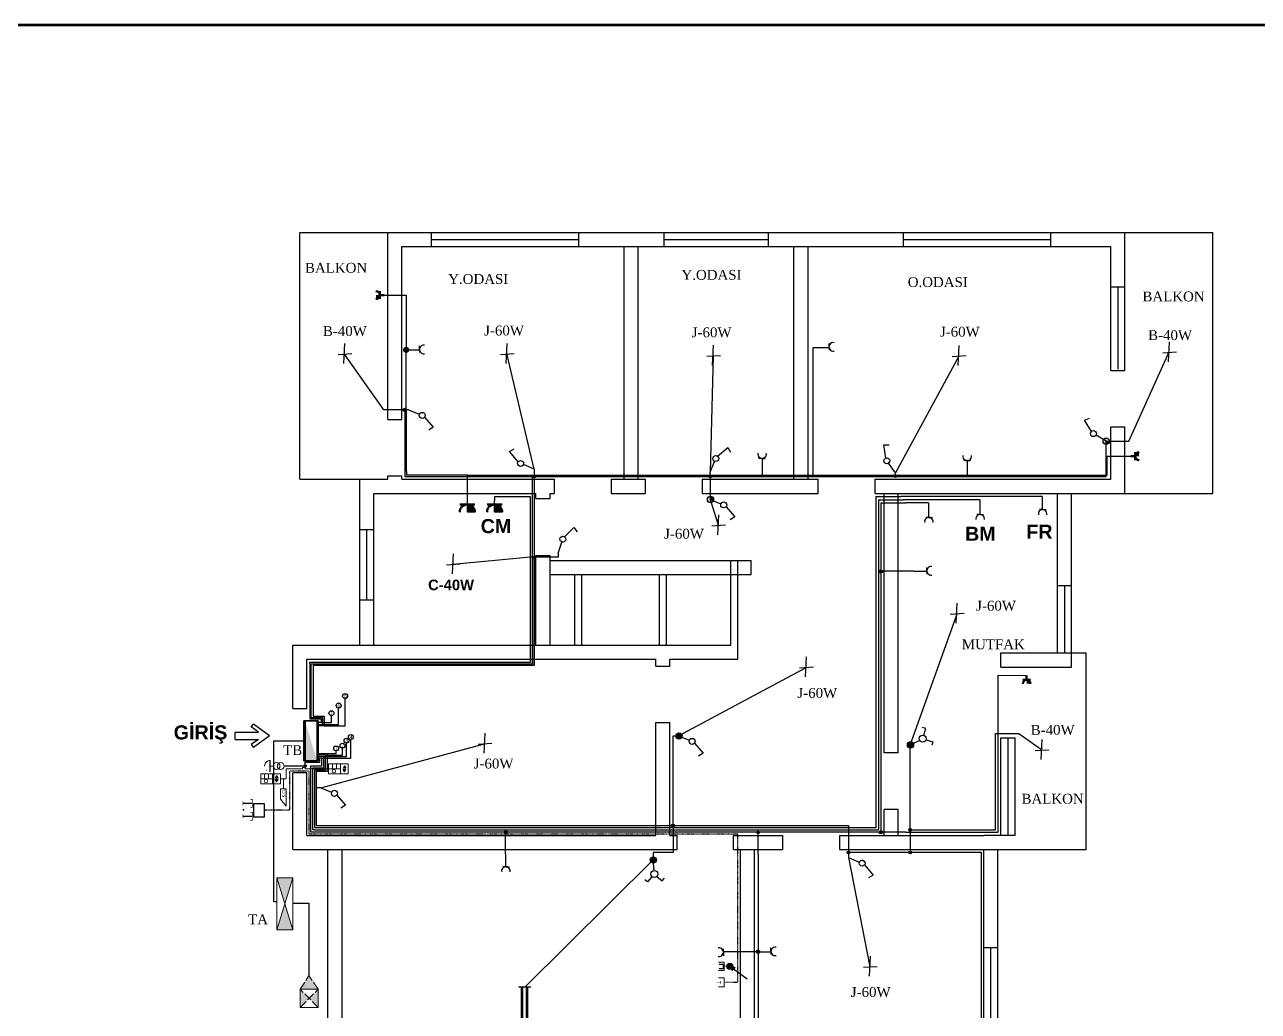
# Model space of a CAD drawing. Header units: millimetres. Extents: x 1052 to 8611, y 971 to 4548.
# Drawn here: x 5113 to 6862, y 1756 to 3155 of the extents above; entities that cross this region are included whole.
import ezdxf

# ---------------------------------------------------------------- set-up
doc = ezdxf.new("R2010")
doc.units = ezdxf.units.MM
for name, pattern in [('ACAD_ISO02W100', [15, 12, -3]), ('DASHDOT', [25.4, 12.7, -6.35, 0, -6.35]), ('DIVIDE', [1.25, 0.5, -0.25, 0, -0.25, 0, -0.25]), ('DUZ', [0])]:
    doc.linetypes.add(name, pattern=pattern)
for name, color, linetype in [('00-ANHTR', 21, 'Continuous'), ('H', 3, 'Continuous'), ('hat', 3, 'Continuous')]:
    doc.layers.add(name, color=color, linetype=linetype)
for name, color, linetype, lineweight in [('ANA PANO', 133, 'Continuous', 20), ('deha_elk tablo', 4, 'Continuous', 30), ('DİYAFON', 41, 'DASHDOT', 20), ('EHAT-TEL', 3, 'DIVIDE', 20), ('EHAT_PRIZ', 4, 'Continuous', 50), ('hareketli  perde', 3, 'DUZ', 20), ('K.OTM', 61, 'DASHDOT', 20), ('ZİL', 92, 'DASHDOT', 20)]:
    doc.layers.add(name, color=color, linetype=linetype, lineweight=lineweight)
doc.styles.add('EREN', font='1simpl~1.shx', dxfattribs={"height": 2})
doc.styles.add('MEKAN', font='times.ttf')
doc.styles.add('ROMANS', font='tahoma.ttf')
doc.styles.get("Standard").update_dxf_attribs({"font": 'arial.ttf'})

# ---------------------------------------------------------------- blocks, each defined once
blk = doc.blocks.new('ANA PANO')
at = {"layer": 'ANA PANO'}
h = blk.add_hatch(color=256, dxfattribs=at)
h.paths.add_polyline_path([(-36.7, -22.8), (0, -11.4), (-36.7, 0)])
h.paths.add_polyline_path([(36.7, -22.8), (36.7, 0), (0, -11.4)])
for p, q in [((-36.7, 0), (36.7, 0)), ((-36.7, -22.8), (-36.7, 0)), ((-36.7, 0), (-36.7, -22.8)), ((-36.7, -22.8), (36.7, 0)), ((-36.7, 0), (36.7, -22.8)), ((36.7, 0), (36.7, -22.8)), ((36.7, -22.8), (-36.7, -22.8))]:
    blk.add_line(p, q, dxfattribs=at)
at = {"layer": 'hareketli  perde', "linetype": 'ByBlock', "flags": 3}
blk.add_attdef('ANA-PANO', (43.9, -18), '', height=10, dxfattribs=at)
blk = doc.blocks.new('KOFRE')
at = {"layer": 'ZİL', "linetype": 'ACAD_ISO02W100'}
h = blk.add_hatch(color=256, dxfattribs=at)
h.paths.add_polyline_path([(-12.8, -25.6), (0, -12.8), (-12.8, 0)])
h.paths.add_polyline_path([(12.8, -25.6), (12.8, 0), (0, -12.8)])
blk.add_hatch(color=256, dxfattribs=at).paths.add_polyline_path([(-0.3, -45.2), (12.8, -25.6), (-12.8, -25.6)])
for p, q in [((12.8, 0), (-12.8, 0)), ((-12.8, 0), (-12.8, -25.6)), ((12.8, -25.6), (12.8, 0)), ((-12.8, -25.6), (12.8, -25.6))]:
    blk.add_line(p, q)
for p, q in [((-12.8, 0), (12.8, -25.6)), ((12.8, 0), (-12.8, -25.6)), ((-12.8, -25.6), (-0.3, -45.2)), ((12.8, -25.6), (-0.3, -45.2))]:
    blk.add_line(p, q, dxfattribs=at)
at = {"layer": 'hareketli  perde', "linetype": 'ByBlock', "flags": 3}
blk.add_attdef('KOFRE', (23.3, -14.2), '', height=10, dxfattribs=at)
blk = doc.blocks.new('P2X36')
at = {"layer": 'H', "color": 1}
for p, q in [((-53.5, 9.1), (-53.5, -8.4)), ((53.5, -8.4), (53.5, 9.1))]:
    blk.add_line(p, q, dxfattribs=at)
at = {"layer": 'H', "color": 2}
for points in [[(-53.5, 3.7, 3.8, 3.8, 0), (53.5, 3.7, 1.6, 1.6, 0)], [(-53.5, -3.7, 3.8, 3.8, 0), (53.5, -3.7, 1.6, 1.6, 0)]]:
    blk.add_lwpolyline(points, format="xyseb", dxfattribs=at)
blk = doc.blocks.new('YENİ ANAHTAR')
at = {"color": 1}
blk.add_line((0, 5), (0, 20), dxfattribs=at)
for p, q in [((-10.6, -10.6), (-14.1, -7.1)), ((-3.5, -3.6), (-10.6, -10.6)), ((3.5, -3.6), (10.6, -10.6)), ((3.5, -3.6), (10.6, -10.6)), ((3.5, -3.6), (10.6, -10.6)), ((3.5, -3.6), (10.6, -10.6)), ((10.6, -10.6), (14.1, -7.1)), ((10.6, -10.6), (14.1, -7.1)), ((10.6, -10.6), (14.1, -7.1)), ((10.6, -10.6), (14.1, -7.1))]:
    blk.add_line(p, q)
blk.add_circle((0, 0), 5)

msp = doc.modelspace()

# ---------------------------------------------------------------- hatches: boundary and pattern name
h = msp.add_hatch(color=256)
h.dxf.hatch_style = 1
h.paths.add_polyline_path([(5616.2, 2771.512), (5610.683, 2771.512), (5610.683, 2765.995, 0.41421356)])
h = msp.add_hatch(color=256)
h.dxf.hatch_style = 1
h.paths.add_polyline_path([(5653.379, 2697.477), (5653.379, 2693.881), (5654.056, 2693.881), (5657.33, 2693.881, 0.44196338)])
h.paths.add_polyline_path([(5653.379, 2697.477, 0.38699778), (5650.105, 2693.881, 0.38812583), (5653.393, 2690.283), (5653.379, 2693.881)])
h.paths.add_polyline_path([(5657.33, 2693.881), (5654.056, 2693.881), (5653.379, 2693.881), (5653.393, 2690.283, 0.44079157)])
h = msp.add_hatch(color=256)
h.dxf.hatch_style = 1
h.paths.add_polyline_path([(5649.115, 2608.783), (5653.713, 2608.783), (5653.709, 2609.82, 0.79941312)])
h.paths.add_polyline_path([(5651.529, 2608.783), (5649.115, 2608.783, 0.41421356), (5651.529, 2606.368)])
h.paths.add_polyline_path([(5653.717, 2607.763), (5653.713, 2608.783), (5651.529, 2608.783), (5651.529, 2606.368, 0.29150491)])
h = msp.add_hatch(color=256)
h.dxf.hatch_style = 1
h.paths.add_polyline_path([(6084.592, 2481.889), (6084.615, 2486.095, 0.37997963), (6080.703, 2481.691, 0.4758903), (6086.045, 2477.349)])
h.paths.add_polyline_path([(6089.235, 2479.992), (6084.592, 2481.889), (6086.045, 2477.349, 0.24789311)])
h.paths.add_polyline_path([(6642.319, 2566.578), (6645.961, 2564.378), (6650.592, 2564.378, 0.76469648)])
h.paths.add_polyline_path([(6645.961, 2564.378), (6642.319, 2566.578, 0.13204414), (6641.721, 2564.355, 0.40136756), (6645.961, 2559.924)])
h = msp.add_hatch(color=256)
h.dxf.hatch_style = 1
h.paths.add_polyline_path([(6650.592, 2564.355, 0.00127282), (6650.592, 2564.378), (6645.961, 2564.378), (6645.961, 2559.924, 0.42717732)])
h = msp.add_hatch(color=256)
h.dxf.hatch_style = 1
h.paths.add_polyline_path([(6687.35, 2543.116), (6692.866, 2543.116), (6692.866, 2548.632, 0.41421356)])
h = msp.add_hatch(color=256)
h.dxf.hatch_style = 1
h.paths.add_polyline_path([(5835.079, 2515.856, 0.3965359), (5833.507, 2514.262), (5835.079, 2514.262)])
h.paths.add_polyline_path([(5835.079, 2515.856), (5835.079, 2514.262), (5836.773, 2514.262, 0.4184011)])
h.paths.add_polyline_path([(5835.079, 2514.262), (5833.507, 2514.262, 0.00580685), (5833.506, 2514.224, 0.40327133), (5835.079, 2512.591)])
h.paths.add_polyline_path([(5836.773, 2514.224, 0.00580685), (5836.773, 2514.262), (5835.079, 2514.262), (5835.079, 2512.591, 0.42524112)])
h.paths.add_polyline_path([(6084.768, 2515.858, 0.40300807), (6083.162, 2514.262), (6084.768, 2514.262)])
h.paths.add_polyline_path([(6084.768, 2515.858), (6084.768, 2514.262), (6086.427, 2514.262, 0.41230773)])
h.paths.add_polyline_path([(6084.768, 2514.262), (6083.162, 2514.262, 0.00561509), (6083.161, 2514.225, 0.4079227), (6084.759, 2512.592)])
h.paths.add_polyline_path([(6086.428, 2514.225, 0.00561509), (6086.427, 2514.262), (6084.768, 2514.262), (6084.759, 2512.592, 0.42053254)])
h.paths.add_polyline_path([(6347.217, 2515.944), (6347.217, 2514.262), (6348.86, 2514.262, 0.00748808), (6348.861, 2514.31, 0.41606146)])
h.paths.add_polyline_path([(6347.217, 2515.944, 0.41236808), (6345.594, 2514.31, 0.00748808), (6345.595, 2514.262), (6347.217, 2514.262)])
h.paths.add_polyline_path([(6348.86, 2514.262), (6347.217, 2514.262), (6345.595, 2514.262, 0.97048799)])
h.paths.add_polyline_path([(5835.079, 2401.537, 0.41421356), (5833.445, 2399.903), (5835.079, 2399.903)])
h.paths.add_polyline_path([(5835.079, 2401.537), (5835.079, 2399.903), (5836.712, 2399.903, 0.41421356)])
h.paths.add_polyline_path([(5835.079, 2399.903), (5833.445, 2399.903, 0.41421356), (5835.079, 2398.27)])
h.paths.add_polyline_path([(5836.712, 2399.903), (5835.079, 2399.903), (5835.079, 2398.27, 0.41421356)])
h = msp.add_hatch(color=256)
h.dxf.hatch_style = 1
h.paths.add_polyline_path([(6084.615, 2486.095), (6084.592, 2481.889), (6089.235, 2479.992, 0.0985461), (6089.573, 2481.691, 0.44929675)])
h = msp.add_hatch(color=256)
h.dxf.hatch_style = 1
h.paths.add_polyline_path([(5740.284, 2474.746), (5740.284, 2463.946), (5751.084, 2463.946, 0.41421356)])
h = msp.add_hatch(color=256)
h.dxf.hatch_style = 1
h.paths.add_polyline_path([(5778.99, 2474.746), (5778.99, 2463.946), (5789.79, 2463.946, 0.41421356)])
h = msp.add_hatch(color=256)
h.dxf.hatch_style = 1
h.paths.add_polyline_path([(6326.445, 2381.945), (6326.445, 2379.634), (6328.756, 2379.634, 0.41421356)])
h.paths.add_polyline_path([(6326.445, 2381.945, 0.41421356), (6324.134, 2379.634, 0.41421356), (6326.445, 2377.323)])
h.paths.add_polyline_path([(6328.756, 2379.634), (6326.445, 2379.634), (6326.445, 2377.323, 0.41421356)])
h = msp.add_hatch(color=256)
h.dxf.hatch_style = 1
h.paths.add_polyline_path([(6533.394, 2225.939), (6533.394, 2220.423), (6538.91, 2220.423, 0.41421356)])
h = msp.add_hatch(color=2)
h.dxf.hatch_style = 1
h.paths.add_polyline_path([(5510.131, 2111.051), (5527.131, 2111.051), (5510.131, 2168.106)])
h = msp.add_hatch(color=256)
h.dxf.hatch_style = 1
h.paths.add_polyline_path([(6035.88, 2146.549), (6039.806, 2146.549), (6044.025, 2148.814, 0.73150575)])
h.paths.add_polyline_path([(6044.025, 2148.814), (6039.806, 2146.549), (6044.403, 2144.671, 0.09964318), (6044.748, 2146.387, 0.14575666)])
h.paths.add_polyline_path([(6044.403, 2144.671), (6039.806, 2146.549), (6035.88, 2146.549, 0.00910166), (6035.878, 2146.387, 0.81877179)])
h = msp.add_hatch(color=256)
h.dxf.hatch_style = 1
h.paths.add_polyline_path([(6369.982, 2138.109, 0.50074864), (6364.295, 2133.855, 0.38159186), (6368.232, 2129.447), (6368.232, 2133.207)])
h.paths.add_polyline_path([(6372.796, 2135.626, 0.22195506), (6369.982, 2138.109), (6368.232, 2133.207)])
h.paths.add_polyline_path([(6373.166, 2133.855, 0.10310048), (6372.796, 2135.626), (6368.232, 2133.207), (6368.232, 2129.447, 0.44760552)])
h = msp.add_hatch(color=256)
h.dxf.hatch_style = 1
h.paths.add_polyline_path([(5510.142, 2101.936), (5510.146, 2103.777), (5508.255, 2103.763, 0.39931846)])
h.paths.add_polyline_path([(5510.142, 2101.936, 0.41700511), (5512.067, 2103.842, 0.41643419), (5510.146, 2105.749), (5510.146, 2103.777)])
h.paths.add_polyline_path([(5508.254, 2103.842, 0.01040037), (5508.255, 2103.763), (5510.146, 2103.777), (5510.146, 2105.749, 0.41199642)])
h = msp.add_hatch(color=256)
h.dxf.hatch_style = 1
h.paths.add_polyline_path([(5792.814, 2009.813), (5796.9, 2009.813, 1)])
h.paths.add_polyline_path([(5794.4, 2009.813), (5792.814, 2009.813, 0.34956419), (5794.4, 2007.822)])
h.paths.add_polyline_path([(5796.9, 2009.813), (5794.4, 2009.813), (5794.4, 2007.822, 0.48195989)])
h = msp.add_hatch(color=256)
h.dxf.hatch_style = 1
h.paths.add_polyline_path([(6031.931, 2021.413), (6031.931, 2019.466), (6034.032, 2019.466, 0.41934355)])
h.paths.add_polyline_path([(6031.931, 2021.413, 0.39221273), (6030.017, 2019.466), (6031.931, 2019.466)])
h.paths.add_polyline_path([(6031.931, 2019.466), (6030.017, 2019.466, 0.00727667), (6030.017, 2019.407, 0.40063281), (6031.931, 2017.401)])
h.paths.add_polyline_path([(6034.033, 2019.407, 0.00727667), (6034.032, 2019.466), (6031.931, 2019.466), (6031.931, 2017.401, 0.427926)])
h = msp.add_hatch(color=256)
h.dxf.hatch_style = 1
h.paths.add_polyline_path([(6150.575, 2009.813), (6154.333, 2009.813, 1)])
h.paths.add_polyline_path([(6152.454, 2009.813), (6150.575, 2009.813, 0.41421356), (6152.454, 2007.934)])
h.paths.add_polyline_path([(6154.333, 2009.813), (6152.454, 2009.813), (6152.454, 2007.934, 0.41421356)])
h = msp.add_hatch(color=256)
h.dxf.hatch_style = 1
h.paths.add_polyline_path([(6326.543, 2012.157, 0.41421356), (6324.198, 2009.813), (6326.543, 2009.813)])
h.paths.add_polyline_path([(6328.887, 2009.813, 0.41421356), (6326.543, 2012.157), (6326.543, 2009.813), (6324.198, 2009.813, 1)])
h = msp.add_hatch(color=256)
h.dxf.hatch_style = 1
h.paths.add_polyline_path([(6368.232, 2015.118, 0.41421356), (6366.224, 2013.11, 0.41421356), (6368.232, 2011.102), (6368.232, 2013.11)])
h.paths.add_polyline_path([(6368.232, 2015.118), (6368.232, 2013.11), (6370.24, 2013.11, 0.41421356)])
h.paths.add_polyline_path([(6370.24, 2013.11), (6368.232, 2013.11), (6368.232, 2011.102, 0.41421356)])
h = msp.add_hatch(color=256)
h.dxf.hatch_style = 1
h.paths.add_polyline_path([(6280.852, 1983.169, 0.41421356), (6278.844, 1981.161, 0.41421356), (6280.852, 1979.152)])
h.paths.add_polyline_path([(6280.852, 1983.169), (6280.852, 1981.161), (6282.86, 1981.161, 0.41421356)])
h.paths.add_polyline_path([(6282.86, 1981.161), (6280.852, 1981.161), (6280.852, 1979.152, 0.41421356)])
h = msp.add_hatch(color=256)
h.dxf.hatch_style = 1
h.paths.add_polyline_path([(6368.232, 1983.169), (6368.232, 1981.161), (6370.24, 1981.161, 0.41421356)])
h.paths.add_polyline_path([(6368.232, 1983.169, 0.41421356), (6366.224, 1981.161), (6368.232, 1981.161)])
h.paths.add_polyline_path([(6370.24, 1981.161), (6368.232, 1981.161), (6366.224, 1981.161, 1)])
h = msp.add_hatch(color=256)
h.dxf.hatch_style = 1
h.paths.add_polyline_path([(6003.961, 1975.094, 0.41421356), (5999.526, 1970.659, 0.19759389), (6000.809, 1967.538), (6003.961, 1970.659)])
h.paths.add_polyline_path([(6003.961, 1975.094), (6003.961, 1970.659), (6004.271, 1966.234, 0.39390241), (6008.396, 1970.659, 0.41421356)])
h.paths.add_polyline_path([(6003.961, 1970.659), (6000.809, 1967.538, 0.21845738), (6004.271, 1966.234)])
h = msp.add_hatch(color=256)
h.dxf.hatch_style = 1
h.paths.add_polyline_path([(6152.454, 1842.969), (6152.454, 1840.423), (6155, 1840.423, 0.41421356)])
h.paths.add_polyline_path([(6155, 1840.423), (6152.454, 1840.423), (6152.454, 1837.877, 0.41421356)])
h.paths.add_polyline_path([(6152.454, 1840.423), (6152.454, 1842.969, 0.41421356), (6149.908, 1840.423, 0.41421356), (6152.454, 1837.877)])
h = msp.add_hatch(color=256)
h.dxf.hatch_style = 1
h.paths.add_polyline_path([(6112.479, 1815.571, 0.13322953), (6114.658, 1816.162), (6112.479, 1819.883), (6116.69, 1818.956, 0.47920265), (6112.479, 1824.196, 1)])
h.paths.add_polyline_path([(6112.479, 1819.883), (6114.658, 1816.162, 0.10512373), (6115.984, 1817.371)], flags=17)
h.paths.add_polyline_path([(6112.479, 1819.883), (6115.984, 1817.371, 0.10168618), (6116.69, 1818.956)], flags=17)
h = msp.add_hatch(color=256)
h.dxf.hatch_style = 1
h.paths.add_polyline_path([(6115.984, 1817.371, -0.10512373), (6114.658, 1816.162), (6115.94, 1813.974), (6117.905, 1815.993)])
h.paths.add_polyline_path([(6116.69, 1818.956, -0.10168618), (6115.984, 1817.371), (6117.905, 1815.993), (6118.923, 1817.039), (6118.923, 1818.465)])
h.paths.add_polyline_path([(6118.923, 1818.465), (6118.923, 1817.039), (6120.066, 1818.213)])

# ---------------------------------------------------------------- linework, layer by layer
for p, q in [((5502.616, 2860.368), (6797.616, 2860.368)), ((5502.616, 2510.368), (5502.616, 2860.368)), ((5627.616, 2595.368), (5627.616, 2860.368)), ((5688.949, 2860.368), (5688.949, 2840.368)), ((5897.908, 2860.368), (5897.908, 2840.368)), ((6018.755, 2860.368), (6018.755, 2840.368)), ((6166.732, 2860.368), (6166.732, 2840.368)), ((6358.469, 2860.368), (6358.469, 2840.368)), ((6567.428, 2860.368), (6567.428, 2840.368)), ((6672.616, 2664.832), (6672.616, 2860.368)), ((6797.616, 2490.368), (6797.616, 2860.368)), ((5647.616, 2840.368), (6652.616, 2840.368)), ((5647.616, 2595.368), (5647.616, 2840.368)), ((5688.949, 2850.368), (5897.908, 2850.368)), ((5962.616, 2510.368), (5962.616, 2840.368)), ((5982.616, 2510.368), (5982.616, 2840.368)), ((6018.755, 2850.368), (6166.732, 2850.368)), ((6203.366, 2510.368), (6203.366, 2840.368)), ((6223.366, 2510.368), (6223.366, 2840.368)), ((6358.469, 2850.368), (6567.428, 2850.368)), ((6652.616, 2664.832), (6652.616, 2840.368)), ((6672.616, 2782.818), (6652.616, 2782.818)), ((6662.616, 2782.818), (6662.616, 2666.302)), ((5672.443, 2693.881), (5672.443, 2699.398)), ((6234.73, 2697.419), (6253.116, 2697.419)), ((6253.116, 2697.419), (6253.116, 2702.937)), ((6253.116, 2697.419), (6253.116, 2693.458)), ((5654.056, 2693.881), (5672.443, 2693.881)), ((5672.443, 2693.881), (5672.443, 2689.919)), ((6652.616, 2664.832), (6672.616, 2664.832)), ((5627.616, 2595.368), (5647.616, 2595.368)), ((6652.616, 2584.832), (6672.616, 2584.832)), ((6652.616, 2510.368), (6652.616, 2584.832)), ((6672.616, 2490.368), (6672.616, 2584.832)), ((6158.821, 2540.077), (6153.303, 2540.077)), ((6158.821, 2521.691), (6158.821, 2540.077)), ((6158.821, 2540.077), (6162.782, 2540.077)), ((6449.613, 2536.82), (6444.095, 2536.82)), ((6449.613, 2518.434), (6449.613, 2536.82)), ((6449.613, 2536.82), (6453.574, 2536.82)), ((5502.616, 2510.368), (5627.616, 2510.368)), ((5587.616, 2275.368), (5587.616, 2510.368)), ((5627.616, 2515.368), (5647.616, 2515.368)), ((5627.616, 2510.368), (5627.616, 2515.368)), ((5647.616, 2510.368), (5647.616, 2515.368)), ((5647.616, 2510.368), (5863.238, 2510.368)), ((5863.238, 2510.368), (5863.238, 2490.368)), ((5944.068, 2510.368), (5992.361, 2510.368)), ((5944.068, 2510.368), (5944.068, 2490.368)), ((5992.361, 2510.368), (5992.361, 2490.368)), ((6073.191, 2510.368), (6227.015, 2510.368)), ((6073.191, 2510.368), (6073.191, 2490.368)), ((6318.514, 2510.368), (6652.616, 2510.368)), ((5607.616, 2490.368), (5837.616, 2490.368)), ((5607.616, 2275.368), (5607.616, 2490.368)), ((5837.616, 2483.111), (5837.616, 2490.368)), ((5857.616, 2490.368), (5863.238, 2490.368)), ((5857.616, 2483.111), (5857.616, 2490.368)), ((5944.068, 2490.368), (5992.361, 2490.368)), ((6073.191, 2490.368), (6227.015, 2490.368)), ((6318.514, 2490.368), (6797.616, 2490.368)), ((6331.256, 2122.579), (6331.256, 2490.368)), ((6351.256, 2122.579), (6351.256, 2490.368)), ((6555.455, 2485.785), (6555.455, 2467.398)), ((6576.899, 2264.094), (6576.899, 2490.368)), ((6596.899, 2244.094), (6596.899, 2490.368)), ((5740.284, 2463.946), (5740.284, 2474.746)), ((5778.99, 2463.946), (5778.99, 2474.746)), ((5837.616, 2483.111), (5857.616, 2483.111)), ((6394.227, 2474.648), (6394.227, 2456.261)), ((6466.789, 2478.769), (6466.789, 2460.382)), ((6555.455, 2467.398), (6551.493, 2467.398)), ((6555.455, 2467.398), (6560.973, 2467.398)), ((5751.084, 2463.946), (5740.284, 2463.946)), ((5789.79, 2463.946), (5778.99, 2463.946)), ((6394.227, 2456.261), (6390.266, 2456.261)), ((6394.227, 2456.261), (6399.745, 2456.261)), ((6466.789, 2460.382), (6462.828, 2460.382)), ((6466.789, 2460.382), (6472.307, 2460.382)), ((5587.616, 2439.306), (5607.616, 2439.306)), ((5597.616, 2339.485), (5597.616, 2439.306)), ((5837.616, 2275.368), (5837.616, 2402.415)), ((5837.616, 2402.415), (5857.616, 2402.415)), ((5857.616, 2275.368), (5857.616, 2402.415)), ((5857.616, 2395.368), (6142.616, 2395.368)), ((6113.962, 2275.368), (6113.962, 2395.368)), ((6123.962, 2255.368), (6123.962, 2395.368)), ((6142.616, 2375.368), (6142.616, 2395.368)), ((6373.385, 2379.914), (6391.772, 2379.914)), ((6391.772, 2379.914), (6391.772, 2385.431)), ((6391.772, 2379.914), (6391.772, 2375.952)), ((5857.616, 2375.368), (6142.616, 2375.368)), ((5892.616, 2275.368), (5892.616, 2375.368)), ((5902.616, 2275.368), (5902.616, 2375.368)), ((6012.616, 2275.368), (6012.616, 2375.368)), ((6022.616, 2275.368), (6022.616, 2375.368)), ((6576.899, 2359.633), (6596.899, 2359.633)), ((6586.97, 2359.633), (6586.97, 2264.323)), ((5587.616, 2339.485), (5607.616, 2339.485)), ((5492.616, 2275.368), (6113.962, 2275.368)), ((5492.616, 2185.194), (5492.616, 2275.368)), ((6496.899, 2264.094), (6617.616, 2264.094)), ((6496.899, 2244.094), (6496.899, 2264.094)), ((6617.616, 1985.368), (6617.616, 2264.094)), ((5512.616, 2255.368), (6007.616, 2255.368)), ((5512.616, 2185.194), (5512.616, 2255.368)), ((6007.616, 2245.368), (6007.616, 2255.368)), ((6007.616, 2245.368), (6027.616, 2245.368)), ((6027.616, 2255.368), (6123.962, 2255.368)), ((6027.616, 2245.368), (6027.616, 2255.368)), ((6496.899, 2244.094), (6596.899, 2244.094)), ((5492.616, 2185.194), (5512.616, 2185.194)), ((6007.616, 2165.368), (6027.616, 2165.368)), ((6007.616, 2005.368), (6007.616, 2165.368)), ((6027.616, 2005.368), (6027.616, 2165.368)), ((6496.899, 2143.832), (6516.899, 2143.832)), ((6496.899, 2005.368), (6496.899, 2143.832)), ((6506.899, 2143.832), (6506.899, 2005.528)), ((6516.899, 2005.528), (6516.899, 2143.832)), ((6351.256, 2122.579), (6331.256, 2122.579)), ((5492.616, 1985.368), (5492.616, 2094.016)), ((5512.616, 2094.016), (5492.616, 2094.016)), ((5512.616, 2005.368), (5512.616, 2094.016)), ((6331.256, 2005.368), (6331.256, 2042.19)), ((6351.256, 2042.19), (6331.256, 2042.19)), ((6351.256, 2005.368), (6351.256, 2042.19)), ((5512.616, 2005.368), (6007.616, 2005.368)), ((6027.616, 2005.368), (6037.616, 2005.368)), ((6037.616, 1985.368), (6037.616, 2005.368)), ((6117.616, 2005.368), (6187.142, 2005.368)), ((6117.616, 1985.368), (6117.616, 2005.368)), ((6267.972, 2005.368), (6472.616, 2005.368)), ((5492.616, 1985.368), (6037.616, 1985.368)), ((5542.616, 1730.368), (5542.616, 1985.368)), ((5562.616, 1730.368), (5562.616, 1985.368)), ((5794.4, 1979.296), (5794.4, 1960.91)), ((6117.616, 1985.368), (6187.142, 1985.368)), ((6127.616, 1455.368), (6127.616, 1985.368)), ((6147.616, 1455.368), (6147.616, 1985.368)), ((6267.972, 1985.368), (6617.616, 1985.368)), ((6472.616, 1620.368), (6472.616, 1985.368)), ((6492.616, 1455.368), (6492.616, 1985.368)), ((6492.616, 1871.876), (6492.616, 1985.368)), ((5794.4, 1960.91), (5790.438, 1960.91)), ((5794.4, 1960.91), (5799.918, 1960.91)), ((5470.137, 1911.388), (5465.975, 1911.388)), ((5493.225, 1909.335), (5502.68, 1909.335)), ((6103.316, 1840.423), (6103.316, 1844.385)), ((6121.702, 1840.423), (6103.316, 1840.423)), ((6103.316, 1840.423), (6103.316, 1834.906)), ((6152.454, 1840.423), (6170.84, 1840.423)), ((6170.84, 1840.423), (6170.84, 1845.941)), ((6170.84, 1840.423), (6170.84, 1836.462)), ((6492.616, 1846.013), (6472.616, 1846.013)), ((6482.616, 1647.184), (6482.616, 1846.013))]:
    msp.add_line(p, q)
at = {"color": 4}
for p, q in [((5622.4, 2771.512), (5653.379, 2771.512)), ((5653.379, 2771.512), (5653.379, 2693.881)), ((6230.428, 2516.186), (6230.428, 2697.419)), ((6230.428, 2697.419), (6234.73, 2697.419)), ((5653.379, 2693.881), (5654.056, 2693.881)), ((5654.056, 2521.347), (5653.379, 2693.881)), ((6647.665, 2516.186), (6647.665, 2543.116)), ((6647.665, 2543.116), (6681.149, 2543.116)), ((5654.056, 2521.347), (5654.056, 2516.186)), ((6158.682, 2516.186), (6158.821, 2521.691)), ((5711.014, 2516.186), (5654.056, 2516.186)), ((5740.284, 2516.186), (5711.014, 2516.186)), ((5740.284, 2516.186), (5832.512, 2516.186)), ((5740.284, 2480.83), (5740.284, 2516.186)), ((5832.512, 2248.808), (5832.512, 2516.186)), ((5832.512, 2516.186), (6158.682, 2516.186)), ((6158.682, 2516.186), (6230.428, 2516.186)), ((6230.428, 2516.186), (6449.613, 2516.186)), ((6449.613, 2516.186), (6449.613, 2518.434)), ((6449.613, 2516.186), (6647.665, 2516.186)), ((5829.996, 2485.471), (5778.99, 2485.471)), ((5778.99, 2485.471), (5778.99, 2480.163)), ((5829.996, 2279.991), (5829.996, 2485.471)), ((6319.611, 2485.785), (6319.611, 2122.579)), ((6319.611, 2485.785), (6355.118, 2485.785)), ((6555.455, 2485.785), (6355.118, 2485.785)), ((5740.284, 2474.746), (5740.284, 2480.83)), ((5778.99, 2474.746), (5778.99, 2480.163)), ((6323.093, 2481.017), (6323.093, 2122.626)), ((6323.093, 2481.017), (6358.601, 2481.017)), ((6326.543, 2476.896), (6326.543, 2142.489)), ((6326.543, 2476.896), (6362.05, 2476.896)), ((6466.789, 2481.017), (6358.601, 2481.017)), ((6394.227, 2476.896), (6362.05, 2476.896)), ((6394.227, 2476.896), (6394.227, 2474.648)), ((6466.789, 2481.017), (6466.789, 2478.769)), ((6362.05, 2379.914), (6326.543, 2379.914)), ((6373.385, 2379.914), (6362.05, 2379.914)), ((5829.996, 2251.263), (5829.996, 2279.991)), ((5517.129, 2249.089), (5517.129, 2251.263)), ((5517.129, 2251.263), (5829.996, 2251.263)), ((5517.129, 2249.089), (5517.129, 2170.593)), ((5518.884, 2172.13), (5518.884, 2248.808)), ((5518.884, 2248.808), (5832.512, 2248.808)), ((6493.08, 2009.813), (6493.08, 2232.598)), ((6493.08, 2232.598), (6533.394, 2232.14)), ((5517.129, 2170.593), (5532.937, 2170.593)), ((5535.209, 2172.13), (5518.884, 2172.13)), ((5532.937, 2170.593), (5532.937, 2165.523)), ((5535.209, 2162.663), (5535.209, 2172.13)), ((5532.937, 2165.523), (5528.631, 2165.523)), ((5528.631, 2162.663), (5535.209, 2162.663)), ((6326.543, 2142.489), (6326.543, 2123.132)), ((5539.087, 2119.458), (5528.631, 2119.458)), ((5536.756, 2117.217), (5528.631, 2117.217)), ((5536.756, 2101.043), (5536.756, 2117.217)), ((5539.087, 2118.858), (5539.087, 2119.458)), ((5539.087, 2098.538), (5539.087, 2118.858)), ((6319.611, 2122.579), (6319.611, 2018.607)), ((6323.093, 2122.626), (6323.093, 2014.265)), ((6326.543, 2123.132), (6326.543, 2009.813)), ((5518.567, 2009.813), (5518.567, 2104.005)), ((5518.567, 2104.005), (5534.112, 2104.005)), ((5521.265, 2013.178), (5521.265, 2101.043)), ((5521.265, 2101.043), (5536.756, 2101.043)), ((5534.112, 2114.907), (5528.631, 2114.907)), ((5534.112, 2104.005), (5534.112, 2114.907)), ((5523.948, 2016.171), (5523.948, 2098.538)), ((5523.948, 2098.538), (5539.087, 2098.538)), ((5523.373, 2013.178), (5521.265, 2013.178)), ((5523.373, 2013.178), (6323.093, 2013.178)), ((6319.611, 2016.171), (5523.948, 2016.171)), ((6319.611, 2018.607), (6319.611, 2016.171)), ((6323.093, 2013.178), (6323.093, 2014.265)), ((6032.247, 2009.813), (5518.567, 2009.813)), ((5794.4, 1979.296), (5794.4, 2009.813)), ((6326.543, 2009.813), (6032.247, 2009.813)), ((6152.454, 1978.265), (6152.454, 2009.813)), ((6358.408, 2009.813), (6326.543, 2009.813)), ((6362.05, 2009.813), (6358.408, 2009.813)), ((6362.05, 2009.813), (6385.772, 2009.813)), ((6385.772, 2009.813), (6493.08, 2009.813)), ((6152.454, 1978.265), (6152.454, 1595.481)), ((6152.454, 1840.423), (6121.702, 1840.423))]:
    msp.add_line(p, q, dxfattribs=at)
at = {"color": 1}
for p, q in [((5565.278, 2674.555), (5566.663, 2703.003)), ((5795.499, 2674.555), (5796.884, 2703.003)), ((6088.124, 2672.027), (6089.509, 2700.474)), ((6436.367, 2671.789), (6437.752, 2700.236)), ((6734.678, 2676.888), (6736.064, 2705.335)), ((5556.891, 2687.333), (5576.388, 2688.58)), ((5621.932, 2608.783), (5565.928, 2687.911)), ((5787.111, 2687.333), (5806.609, 2688.58)), ((5835.079, 2524.949), (5796.191, 2688.779)), ((6079.737, 2684.805), (6099.235, 2686.052)), ((6088.774, 2685.383), (6084.768, 2520.527)), ((6437.018, 2685.145), (6347.217, 2519.715)), ((6427.98, 2684.567), (6447.478, 2685.814)), ((6678.281, 2564.378), (6735.371, 2691.111)), ((6726.291, 2689.665), (6745.789, 2690.912)), ((5657.045, 2608.783), (5621.932, 2608.783)), ((5651.529, 2608.783), (5651.529, 2514.262)), ((5657.045, 2608.783), (5672.21, 2602.588)), ((5679.581, 2598.413), (5691.919, 2584.102)), ((6615.339, 2594.171), (6622.302, 2597.255)), ((6625.307, 2578.119), (6615.339, 2594.171)), ((5691.919, 2584.102), (5685.519, 2579.974)), ((6645.961, 2564.378), (6631.94, 2572.85)), ((6095.138, 2543.063), (6109.449, 2555.401)), ((6109.449, 2555.401), (6113.577, 2549.001)), ((6330.812, 2559.164), (6338.427, 2559.256)), ((6333.648, 2540.483), (6330.812, 2559.164)), ((6645.961, 2564.378), (6678.281, 2564.378)), ((6645.961, 2514.262), (6645.961, 2564.378)), ((5800.204, 2549.629), (5806.604, 2553.757)), ((5812.542, 2535.319), (5800.204, 2549.629)), ((5835.079, 2524.949), (5819.913, 2531.143)), ((5835.079, 2524.949), (5835.079, 2514.262)), ((6084.768, 2520.527), (6090.963, 2535.692)), ((6084.768, 2514.262), (6084.768, 2520.527)), ((6347.217, 2519.715), (6337.669, 2533.027)), ((6347.217, 2514.262), (6347.217, 2519.715)), ((5651.529, 2514.262), (5838.641, 2514.262)), ((5835.079, 2514.262), (5835.079, 2399.903)), ((5838.641, 2514.262), (6084.768, 2514.262)), ((6084.768, 2514.262), (6084.592, 2481.889)), ((6084.768, 2514.262), (6347.217, 2514.262)), ((6347.217, 2514.262), (6645.961, 2514.262)), ((6084.592, 2481.889), (6099.757, 2475.695)), ((6084.592, 2481.889), (6096.119, 2445.875)), ((6107.128, 2471.519), (6119.466, 2457.209)), ((6095.426, 2431.651), (6096.811, 2460.099)), ((6119.466, 2457.209), (6113.066, 2453.081)), ((5878.028, 2428.916), (5891.483, 2442.182)), ((5891.483, 2442.182), (5896.029, 2436.071)), ((6087.039, 2444.429), (6106.537, 2445.676)), ((5869.184, 2405.739), (5874.353, 2421.284)), ((5719.235, 2376.309), (5720.62, 2404.756)), ((5829.632, 2399.903), (5719.885, 2389.665)), ((5869.184, 2399.903), (5829.632, 2399.903)), ((5835.079, 2399.903), (5835.079, 2246.455)), ((5835.079, 2246.455), (5835.079, 2399.903)), ((5869.184, 2405.739), (5869.184, 2399.903)), ((5710.848, 2389.087), (5730.346, 2390.334)), ((6433.484, 2306.363), (6434.869, 2334.811)), ((6368.232, 2133.207), (6434.846, 2319.765)), ((6425.097, 2319.141), (6444.595, 2320.388)), ((6219.873, 2230.219), (6221.258, 2258.666)), ((5835.079, 2246.455), (5521.522, 2246.455)), ((5521.522, 2246.455), (5521.522, 2174.596)), ((6039.806, 2146.549), (6220.523, 2243.574)), ((6211.486, 2242.996), (6230.984, 2244.243)), ((5521.522, 2174.596), (5537.464, 2174.596)), ((5537.464, 2174.596), (5537.464, 2160.632)), ((5537.464, 2160.632), (5528.631, 2160.632)), ((5532.587, 2072.92), (5764.67, 2135.423)), ((5755.633, 2134.845), (5775.131, 2136.092)), ((5764.02, 2122.067), (5765.405, 2150.514)), ((6031.931, 2019.466), (6031.931, 2146.549)), ((6031.931, 2146.549), (6039.806, 2146.549)), ((6039.806, 2146.549), (6054.972, 2140.354)), ((6062.342, 2136.179), (6074.681, 2121.868)), ((6489.436, 2013.11), (6489.436, 2149.732)), ((6489.436, 2149.732), (6522.089, 2149.732)), ((6522.089, 2149.732), (6554.457, 2127.074)), ((6553.765, 2112.851), (6555.15, 2141.298)), ((5528.631, 2121.536), (5541.571, 2121.536)), ((5541.571, 2121.536), (5541.571, 2096.017)), ((6074.681, 2121.868), (6068.28, 2117.74)), ((6368.232, 2013.11), (6368.232, 2133.207)), ((6545.378, 2125.629), (6564.876, 2126.876)), ((5510.146, 2103.777), (5510.146, 2109.203)), ((5510.146, 2109.203), (5531.313, 2109.203)), ((5531.313, 2112.867), (5528.631, 2112.867)), ((5531.313, 2109.203), (5531.313, 2112.867)), ((5541.571, 2096.017), (5525.919, 2096.017)), ((5525.919, 2096.017), (5525.919, 2019.466)), ((5532.587, 2072.92), (5525.919, 2072.92)), ((5532.587, 2072.92), (5547.752, 2066.726)), ((5555.123, 2062.55), (5567.461, 2048.24)), ((5567.461, 2048.24), (5561.061, 2044.112)), ((5525.919, 2019.466), (6031.931, 2019.466)), ((6031.931, 2019.466), (6031.931, 1981.086)), ((6031.931, 2019.466), (6277.613, 2019.466)), ((6277.613, 2019.466), (6280.852, 2019.466)), ((6280.852, 2019.466), (6280.852, 1973.88)), ((6368.232, 2013.11), (6489.436, 2013.11)), ((6368.232, 2013.11), (6368.232, 1981.161)), ((6031.931, 1981.086), (6003.961, 1981.086)), ((6003.961, 1981.086), (6003.961, 1970.659)), ((6469.449, 1981.161), (6280.852, 1981.161)), ((6469.449, 1626.983), (6469.449, 1981.161)), ((6003.961, 1970.659), (5821.634, 1790.173)), ((6280.852, 1973.88), (6311.153, 1819.078)), ((6302.115, 1818.5), (6321.613, 1819.747)), ((6310.502, 1805.723), (6311.888, 1834.17))]:
    msp.add_line(p, q, dxfattribs=at)
at = {"color": 7, "true_color": 0xffffff}
for p, q in [((6227.015, 2510.368), (6237.684, 2510.368)), ((6237.684, 2490.368), (6237.684, 2510.368)), ((6318.514, 2490.368), (6318.514, 2510.368)), ((6227.015, 2490.368), (6237.684, 2490.368)), ((5465.975, 2094.583), (5465.975, 2139.578)), ((5465.975, 2139.578), (5508.631, 2139.578)), ((5465.975, 1911.388), (5465.975, 2094.583)), ((6187.142, 2005.368), (6187.142, 1985.368)), ((6267.972, 2005.368), (6267.972, 1985.368)), ((6516.899, 2005.528), (6472.616, 2005.368)), ((5502.68, 1909.335), (5515.745, 1909.335)), ((5515.745, 1909.335), (5515.745, 1806.803))]:
    msp.add_line(p, q, dxfattribs=at)
at = {"color": 2}
for p, q in [((5567.047, 2160.632), (5567.047, 2199.511)), ((5547.63, 2165.523), (5547.63, 2175.176)), ((5557.774, 2162.663), (5557.774, 2185.968)), ((5532.937, 2165.523), (5547.63, 2165.523)), ((5535.209, 2162.663), (5553.052, 2162.663)), ((5537.464, 2160.632), (5567.047, 2160.632)), ((5553.052, 2162.663), (5557.774, 2162.663)), ((5569.012, 2117.217), (5569.012, 2136.203)), ((5575.172, 2114.907), (5575.172, 2141.404)), ((5536.756, 2117.217), (5569.012, 2117.217)), ((5539.087, 2119.158), (5563.283, 2119.158)), ((5541.571, 2121.536), (5554.481, 2121.536)), ((5554.481, 2121.536), (5554.481, 2125.405)), ((5563.283, 2119.158), (5563.283, 2129.228)), ((5534.112, 2114.907), (5575.172, 2114.907))]:
    msp.add_line(p, q, dxfattribs=at)
at = {"color": 7}
for p, q in [((5410.835, 2151.649), (5444.29, 2151.649)), ((5410.835, 2141.649), (5410.835, 2151.649)), ((5433.903, 2159.207), (5436.844, 2163.25)), ((5444.29, 2151.649), (5433.903, 2159.207)), ((5459.662, 2146.649), (5436.844, 2163.25)), ((5410.835, 2141.649), (5444.29, 2141.649)), ((5444.29, 2141.649), (5433.903, 2134.092)), ((5459.662, 2146.649), (5436.844, 2130.049)), ((5433.903, 2134.092), (5436.844, 2130.049))]:
    msp.add_line(p, q, dxfattribs=at)
at = {"color": 3}
msp.add_line((5460.751, 2095.746), (5460.751, 2111.746), dxfattribs=at)
at = {"color": 240, "true_color": 0xed1f24}
for p, q in [((5510.146, 2103.777), (5480.385, 2103.555)), ((6097.366, 1822.916), (6102.964, 1822.916)), ((6102.964, 1822.916), (6102.964, 1816.19)), ((6112.479, 1819.883), (6137.167, 1802.182)), ((6112.479, 1819.883), (6120.066, 1818.213)), ((6115.94, 1813.974), (6112.479, 1819.883)), ((6102.964, 1816.19), (6097.538, 1816.19)), ((6120.066, 1818.213), (6115.94, 1813.974))]:
    msp.add_line(p, q, dxfattribs=at)
at = {"color": 3, "linetype": 'DIVIDE'}
for p, q in [((5515.79, 2096.333), (5488.063, 2096.333)), ((5488.063, 2096.333), (5488.063, 2041.152)), ((5515.79, 2007.425), (5515.79, 2096.333)), ((5477.35, 2041.152), (5452.515, 2041.152)), ((5488.063, 2041.152), (5477.35, 2041.152)), ((6123.92, 2007.425), (5515.79, 2007.425)), ((6123.92, 1797.443), (6123.92, 2007.425)), ((6117.081, 1797.443), (6123.92, 1797.443))]:
    msp.add_line(p, q, dxfattribs=at)
at = {"color": 2, "true_color": 0xf1eb1f}
for p, q in [((6280.852, 1973.88), (6296.017, 1967.685)), ((6303.388, 1963.51), (6315.726, 1949.199)), ((6315.726, 1949.199), (6309.326, 1945.071))]:
    msp.add_line(p, q, dxfattribs=at)
at = {"color": 2, "linetype": 'ByBlock', "lineweight": 211, "true_color": 0xf1eb1f}
msp.add_lwpolyline([(1052.258, 3154.96), (8611.187, 3154.96), (8611.187, 971.183), (1052.258, 971.183)], close=True, dxfattribs=at)
at = {"color": 4}
for centre, radius in [((5653.718, 2693.881), 3.612), ((6326.445, 2379.634), 2.311), ((5557.774, 2189.481), 3.513), ((5547.63, 2178.69), 3.513), ((5563.283, 2132.742), 3.513), ((5569.012, 2139.716), 3.513), ((5575.172, 2144.917), 3.513), ((5794.857, 2009.813), 2.043), ((6152.454, 2009.813), 1.879), ((6326.543, 2009.813), 2.344), ((6152.454, 1840.423), 2.546)]:
    msp.add_circle(centre, radius, dxfattribs=at)
at = {"color": 1}
for centre, radius in [((5651.529, 2608.783), 2.414), ((5676.295, 2600.954), 4.263), ((6628.159, 2575.098), 4.263), ((6646.157, 2564.355), 4.435), ((5815.828, 2532.777), 4.263), ((6092.597, 2539.777), 4.263), ((6335.079, 2536.583), 4.263), ((5835.14, 2514.224), 1.633), ((6084.794, 2514.225), 1.633), ((6347.227, 2514.31), 1.633), ((6085.138, 2481.691), 4.435), ((6103.842, 2474.061), 4.263), ((5875.711, 2425.468), 4.263), ((5835.079, 2399.903), 1.633), ((5567.015, 2203.024), 3.513), ((6040.313, 2146.387), 4.435), ((6059.056, 2138.72), 4.263), ((6368.73, 2133.855), 4.435), ((5554.3, 2128.914), 3.513), ((5510.161, 2103.842), 1.907), ((5551.837, 2065.092), 4.263), ((6032.025, 2019.407), 2.008), ((6368.232, 2013.11), 2.008), ((6280.852, 1981.161), 2.008), ((6368.232, 1981.161), 2.008), ((6003.961, 1970.659), 4.435), ((6112.479, 1819.883), 4.312)]:
    msp.add_circle(centre, radius, dxfattribs=at)
at = {"color": 2, "true_color": 0xf1eb1f}
msp.add_circle((6300.102, 1966.051), 4.263, dxfattribs=at)
for centre, start, end in [((5678.535, 2694.478), 79.276334, 280.723666), ((6259.208, 2698.017), 79.276334, 280.723666), ((6158.224, 2546.169), 169.276334, 10.723666), ((6449.016, 2542.912), 169.276334, 10.723666), ((6556.052, 2461.306), 349.276334, 190.723666), ((6394.824, 2450.169), 349.276334, 190.723666), ((6467.387, 2454.29), 349.276334, 190.723666), ((6397.864, 2380.511), 79.276334, 280.723666), ((5794.997, 1954.818), 349.276334, 190.723666), ((6097.224, 1839.826), 259.276334, 100.723666), ((6176.932, 1841.02), 79.276334, 280.723666)]:
    msp.add_arc(centre, 6.121, start, end)
at = {"layer": 'deha_elk tablo', "color": 4, "lineweight": 35}
for p, q in [((5508.631, 2168.106), (5508.631, 2111.051)), ((5528.631, 2168.106), (5508.631, 2168.106)), ((5528.631, 2111.051), (5528.631, 2168.106)), ((5508.631, 2111.051), (5528.631, 2111.051))]:
    msp.add_line(p, q, dxfattribs=at)
for points in [[(5510.131, 2168.106), (5510.131, 2111.051)], [(5527.131, 2111.051), (5527.131, 2168.106)]]:
    msp.add_lwpolyline(points, dxfattribs=at)
at = {"layer": 'DİYAFON', "linetype": 'Continuous'}
for p, q in [((5506.574, 2099.869), (5483.561, 2099.869)), ((5483.561, 2085.732), (5483.561, 2099.869)), ((5506.578, 2101.823), (5506.574, 2099.869)), ((5508.532, 2101.815), (5506.578, 2101.823)), ((5510.146, 2103.777), (5508.532, 2101.815)), ((5510.146, 2103.777), (5510.138, 2099.869)), ((5543.469, 2099.869), (5510.138, 2099.869)), ((5571.469, 2106.869), (5543.469, 2106.869)), ((5543.469, 2106.869), (5543.469, 2092.869)), ((5560.269, 2099.869), (5543.533, 2099.869)), ((5549.069, 2106.869), (5549.069, 2099.869)), ((5554.669, 2106.869), (5554.669, 2099.869)), ((5560.269, 2092.869), (5560.269, 2106.869)), ((5566.082, 2104.247), (5564.079, 2100.777)), ((5564.079, 2100.777), (5568.085, 2100.777)), ((5564.119, 2100.847), (5564.189, 2100.777)), ((5564.165, 2100.925), (5564.313, 2100.777)), ((5564.255, 2101.082), (5564.56, 2100.777)), ((5564.3, 2101.161), (5564.684, 2100.777)), ((5564.391, 2101.318), (5564.932, 2100.777)), ((5564.436, 2101.396), (5565.055, 2100.777)), ((5564.527, 2101.553), (5565.303, 2100.777)), ((5564.572, 2101.632), (5565.427, 2100.777)), ((5564.663, 2101.788), (5565.674, 2100.777)), ((5564.708, 2101.867), (5565.798, 2100.777)), ((5564.799, 2102.024), (5566.045, 2100.777)), ((5564.844, 2102.102), (5566.169, 2100.777)), ((5564.934, 2102.259), (5566.417, 2100.777)), ((5564.98, 2102.338), (5566.54, 2100.777)), ((5565.07, 2102.494), (5566.788, 2100.777)), ((5565.116, 2102.573), (5566.912, 2100.777)), ((5565.206, 2102.73), (5567.159, 2100.777)), ((5565.252, 2102.808), (5567.283, 2100.777)), ((5565.342, 2102.965), (5567.53, 2100.777)), ((5565.387, 2103.044), (5567.654, 2100.777)), ((5565.478, 2103.201), (5567.901, 2100.777)), ((5565.523, 2103.279), (5568.025, 2100.777)), ((5565.614, 2103.436), (5567.83, 2101.22)), ((5565.659, 2103.514), (5567.661, 2101.513)), ((5565.75, 2103.671), (5567.322, 2102.099)), ((5565.795, 2103.75), (5567.153, 2102.391)), ((5565.886, 2103.907), (5566.815, 2102.977)), ((5565.931, 2103.985), (5566.646, 2103.27)), ((5566.022, 2104.142), (5566.308, 2103.855)), ((5566.067, 2104.22), (5566.139, 2104.148)), ((5568.085, 2100.777), (5566.082, 2104.247)), ((5571.469, 2092.869), (5571.469, 2106.869)), ((5475.258, 2092.782), (5447.258, 2092.782)), ((5447.258, 2092.782), (5447.258, 2078.782)), ((5464.058, 2085.782), (5447.322, 2085.782)), ((5452.858, 2092.782), (5452.858, 2085.782)), ((5458.458, 2092.782), (5458.458, 2085.782)), ((5464.058, 2078.782), (5464.058, 2092.782)), ((5469.872, 2090.16), (5467.868, 2086.69)), ((5467.868, 2086.69), (5471.875, 2086.69)), ((5471.875, 2084.75), (5467.868, 2084.75)), ((5467.868, 2084.75), (5469.871, 2081.28)), ((5467.909, 2086.76), (5467.979, 2086.69)), ((5467.941, 2084.624), (5470.389, 2082.176)), ((5467.954, 2086.838), (5468.102, 2086.69)), ((5468.045, 2086.995), (5468.35, 2086.69)), ((5468.062, 2084.75), (5470.479, 2082.333)), ((5468.09, 2087.074), (5468.474, 2086.69)), ((5468.11, 2084.331), (5470.343, 2082.098)), ((5468.181, 2087.23), (5468.721, 2086.69)), ((5468.186, 2084.75), (5470.525, 2082.412)), ((5468.226, 2087.309), (5468.845, 2086.69)), ((5468.316, 2087.466), (5469.092, 2086.69)), ((5468.362, 2087.544), (5469.216, 2086.69)), ((5468.434, 2084.75), (5470.615, 2082.568)), ((5468.448, 2083.746), (5470.253, 2081.941)), ((5468.452, 2087.701), (5469.464, 2086.69)), ((5468.498, 2087.78), (5469.587, 2086.69)), ((5468.557, 2084.75), (5470.66, 2082.647)), ((5468.588, 2087.936), (5469.835, 2086.69)), ((5468.617, 2083.453), (5470.207, 2081.862)), ((5468.633, 2088.015), (5469.959, 2086.69)), ((5468.724, 2088.172), (5470.206, 2086.69)), ((5468.769, 2088.25), (5470.33, 2086.69)), ((5468.805, 2084.75), (5470.751, 2082.804)), ((5468.86, 2088.407), (5470.577, 2086.69)), ((5468.905, 2088.486), (5470.701, 2086.69)), ((5468.929, 2084.75), (5470.796, 2082.882)), ((5468.955, 2082.868), (5470.117, 2081.706)), ((5468.996, 2088.643), (5470.949, 2086.69)), ((5469.041, 2088.721), (5471.072, 2086.69)), ((5469.124, 2082.575), (5470.072, 2081.627)), ((5469.132, 2088.878), (5471.32, 2086.69)), ((5469.176, 2084.75), (5470.887, 2083.039)), ((5469.177, 2088.956), (5471.444, 2086.69)), ((5469.268, 2089.113), (5471.691, 2086.69)), ((5469.3, 2084.75), (5470.932, 2083.118)), ((5469.313, 2089.192), (5471.815, 2086.69)), ((5469.403, 2089.349), (5471.619, 2087.133)), ((5469.449, 2089.427), (5471.45, 2087.426)), ((5469.462, 2081.989), (5469.981, 2081.47)), ((5469.539, 2089.584), (5471.112, 2088.011)), ((5469.547, 2084.75), (5471.023, 2083.275)), ((5469.585, 2089.662), (5470.943, 2088.304)), ((5469.631, 2081.696), (5469.936, 2081.392)), ((5469.671, 2084.75), (5471.068, 2083.353)), ((5469.675, 2089.819), (5470.605, 2088.89)), ((5469.721, 2089.898), (5470.436, 2089.182)), ((5469.811, 2090.055), (5470.098, 2089.768)), ((5469.856, 2090.133), (5469.929, 2090.061)), ((5469.871, 2081.28), (5471.875, 2084.75)), ((5471.875, 2086.69), (5469.872, 2090.16)), ((5469.919, 2084.75), (5471.159, 2083.51)), ((5470.042, 2084.75), (5471.204, 2083.588)), ((5470.29, 2084.75), (5471.295, 2083.745)), ((5470.413, 2084.75), (5471.34, 2083.824)), ((5470.661, 2084.75), (5471.43, 2083.981)), ((5470.785, 2084.75), (5471.476, 2084.059)), ((5471.032, 2084.75), (5471.566, 2084.216)), ((5471.156, 2084.75), (5471.612, 2084.294)), ((5471.403, 2084.75), (5471.702, 2084.451)), ((5471.527, 2084.75), (5471.747, 2084.53)), ((5471.775, 2084.75), (5471.838, 2084.687)), ((5475.258, 2078.782), (5475.258, 2092.782)), ((5475.258, 2085.732), (5483.561, 2085.732)), ((5543.469, 2092.869), (5571.469, 2092.869)), ((5560.269, 2094.177), (5561.577, 2092.869)), ((5568.085, 2098.837), (5564.078, 2098.837)), ((5564.078, 2098.837), (5566.082, 2095.368)), ((5564.151, 2098.711), (5566.599, 2096.264)), ((5564.273, 2098.837), (5566.69, 2096.42)), ((5564.32, 2098.419), (5566.554, 2096.185)), ((5564.397, 2098.837), (5566.735, 2096.499)), ((5564.644, 2098.837), (5566.826, 2096.656)), ((5564.658, 2097.833), (5566.463, 2096.028)), ((5564.768, 2098.837), (5566.871, 2096.734)), ((5564.827, 2097.54), (5566.418, 2095.95)), ((5565.015, 2098.837), (5566.961, 2096.891)), ((5565.139, 2098.837), (5567.007, 2096.97)), ((5565.165, 2096.955), (5566.327, 2095.793)), ((5565.334, 2096.662), (5566.282, 2095.714)), ((5565.386, 2098.837), (5567.097, 2097.126)), ((5565.51, 2098.837), (5567.143, 2097.205)), ((5565.672, 2096.076), (5566.191, 2095.557)), ((5565.758, 2098.837), (5567.233, 2097.362)), ((5565.841, 2095.784), (5566.146, 2095.479)), ((5565.881, 2098.837), (5567.278, 2097.44)), ((5566.082, 2095.368), (5568.085, 2098.837)), ((5566.129, 2098.837), (5567.369, 2097.597)), ((5566.253, 2098.837), (5567.414, 2097.676)), ((5566.5, 2098.837), (5567.505, 2097.833)), ((5566.624, 2098.837), (5567.55, 2097.911)), ((5566.871, 2098.837), (5567.641, 2098.068)), ((5566.995, 2098.837), (5567.686, 2098.146)), ((5567.243, 2098.837), (5567.777, 2098.303)), ((5567.366, 2098.837), (5567.822, 2098.382)), ((5567.614, 2098.837), (5567.913, 2098.539)), ((5567.738, 2098.837), (5567.958, 2098.617)), ((5567.985, 2098.837), (5568.048, 2098.774)), ((5447.258, 2078.782), (5475.258, 2078.782)), ((5464.058, 2080.089), (5465.366, 2078.782))]:
    msp.add_line(p, q, dxfattribs=at)
for centre in [(5454.755, 2082.411), (5550.966, 2096.498)]:
    msp.add_circle(centre, 2.557, dxfattribs=at)
at = {"layer": 'EHAT-TEL', "color": 3, "linetype": 'Continuous', "lineweight": 20}
for p, q in [((6096.417, 1825.527), (6104.329, 1825.527)), ((6104.329, 1825.527), (6104.329, 1813.659)), ((6096.219, 1803.358), (6104.51, 1803.358)), ((6104.329, 1813.659), (6096.417, 1813.659)), ((6104.51, 1803.358), (6104.51, 1790.92)), ((6104.51, 1790.92), (6096.219, 1790.92))]:
    msp.add_line(p, q, dxfattribs=at)
at = {"layer": 'EHAT-TEL', "color": 3, "linetype": 'DIVIDE', "lineweight": 20}
for p, q in [((6104.398, 1819.883), (6112.479, 1819.883)), ((6104.583, 1797.443), (6117.081, 1797.443))]:
    msp.add_line(p, q, dxfattribs=at)
at = {"layer": 'EHAT_PRIZ'}
for p, q in [((5616.2, 2766.016), (5616.2, 2777.007)), ((5622.4, 2771.512), (5616.2, 2771.512)), ((6681.149, 2543.116), (6687.35, 2543.116)), ((6687.35, 2548.612), (6687.35, 2537.621)), ((5751.043, 2474.746), (5729.525, 2474.746)), ((5789.749, 2474.746), (5768.23, 2474.746)), ((6538.889, 2225.939), (6527.898, 2225.939)), ((6533.394, 2232.14), (6533.394, 2225.939))]:
    msp.add_line(p, q, dxfattribs=at)
for centre, radius, start, end in [((5610.683, 2771.512), 5.516, 270, 90), ((6692.866, 2543.116), 5.516, 90, 270), ((5740.284, 2463.946), 10.8, 0, 180), ((5778.99, 2463.946), 10.8, 0, 180), ((6533.394, 2220.423), 5.516, 0, 180)]:
    msp.add_arc(centre, radius, start, end, dxfattribs=at)
at = {"layer": 'hat', "color": 2}
msp.add_lwpolyline([(5452.515, 2031.951), (5452.515, 2050.353), (5436.925, 2050.353), (5436.925, 2031.951)], close=True, dxfattribs=at)
at = {"layer": 'K.OTM', "linetype": 'Continuous'}
for p, q in [((5479.41, 2071.641), (5479.41, 2085.732)), ((5483.341, 2071.641), (5475.478, 2071.641)), ((5475.478, 2071.641), (5475.478, 2056.9)), ((5483.341, 2047.072), (5483.341, 2071.641)), ((5475.478, 2056.9), (5483.341, 2047.072))]:
    msp.add_line(p, q, dxfattribs=at)
at = {"layer": 'ZİL', "color": 85, "linetype": 'Continuous', "true_color": 0x58ba48}
msp.add_line((5465.048, 2103.746), (5460.751, 2103.746), dxfattribs=at)
for centre in [(5469.751, 2103.787), (5475.705, 2103.787)]:
    msp.add_circle(centre, 4.8, dxfattribs=at)
at = {"layer": 'ZİL', "color": 85, "true_color": 0x58ba48}
msp.add_arc((5460.751, 2103.746), 8, 90, 270, dxfattribs=at)

# ---------------------------------------------------------------- block references
at = {"rotation": 270}
msp.add_blockref('P2X36', (5821.274, 1736.673), dxfattribs=at)
at = {"layer": '00-ANHTR'}
for p, rotation in [((6385.886, 2142.56), 117.9285238919576), ((6005.351, 1950.728), 4.001599251542745)]:
    msp.add_blockref('YENİ ANAHTAR', p, dxfattribs=dict(at, rotation=rotation))
at = {"layer": 'hareketli  perde', "linetype": 'ByBlock', "xscale": -1}
for name, p, rotation in [('ANA PANO', (5470.137, 1908.441), 90), ('KOFRE', (5516.011, 1761.631), 180)]:
    msp.add_blockref(name, p, dxfattribs=dict(at, rotation=rotation))

# ---------------------------------------------------------------- texts
at = {"style": 'MEKAN'}
for s, p in [('BALKON', (5510.092, 2803.243)), ('Y.ODASI', (5713.121, 2787.37)), ('Y.ODASI', (6043.914, 2793.235)), ('O.ODASI ', (6364.764, 2782.972)), ('BALKON', (6697.568, 2762.6)), ('B-40W', (5535.512, 2713.581)), ('J-60W', (5764.115, 2714.333)), ('J-60W', (6058.519, 2711.722)), ('J-60W', (6410.411, 2712.592)), ('B-40W', (6705.63, 2707.759)), ('J-60W', (6019.323, 2426.194)), ('J-60W', (6461.796, 2324.053)), ('MUTFAK', (6441.43, 2269.34)), ('J-60W', (6208.329, 2200.441)), ('B-40W', (6539.144, 2148.039)), ('TB', (5479.078, 2119.296)), ('J-60W', (5749.302, 2100.332)), ('BALKON', (6526.137, 2050.415)), ('TA', (5429.381, 1879.419)), ('J-60W', (6284.052, 1776.38))]:
    msp.add_text(s, height=14, dxfattribs=at).set_placement(p)
msp.add_text('T.T', height=14, rotation=270, dxfattribs=at).set_placement((5421.765, 2057.28))
at = {"color": 7, "attachment_point": 2}
for s, insert, char_height, width in [('{\\fArial|b1|i0|c162|p34;CM}', (5780.89, 2454.013), 20, 137.3402), ('{\\fArial|b1|i0|c162|p34;BM}', (6467.71, 2443.154), 20, 137.3402), ('{\\fArial|b1|i0|c162|p34;FR}', (6551.501, 2446.111), 20, 137.3402), ('{\\fArial|b1|i0|c162|p34;C-40W}', (5717.216, 2368.109), 15, 137.3402), ('{\\fArial|b1|i0|c162|p34;GİRİŞ}', (5361.96, 2161.5), 20, 167.02629)]:
    msp.add_mtext(s, dxfattribs=dict(at, insert=insert, char_height=char_height, width=width))
at = {"color": 1, "char_height": 5, "attachment_point": 1}
for s, insert in [('6', (5565.425, 2205.643)), ('7', (5552.71, 2131.532))]:
    msp.add_mtext_dynamic_manual_height_columns(s, width=1.13622, gutter_width=12.5, heights=[0], dxfattribs=dict(at, insert=insert))
at = {"color": 4, "char_height": 5, "attachment_point": 1}
for s, insert in [('5', (5556.184, 2192.1)), ('1', (5546.04, 2181.308)), ('2', (5561.693, 2135.36)), ('3', (5567.422, 2142.335)), ('4', (5573.583, 2147.536))]:
    msp.add_mtext_dynamic_manual_height_columns(s, width=1.13622, gutter_width=12.5, heights=[0], dxfattribs=dict(at, insert=insert))
at = {"layer": 'EHAT-TEL', "color": 3, "linetype": 'Continuous', "lineweight": 20, "style": 'ROMANS', "width": 0.7}
msp.add_text('T', height=5.83, rotation=270, dxfattribs=at).set_placement((6093.561, 1798.831))
at = {"layer": 'K.OTM', "linetype": 'Continuous', "style": 'EREN', "width": 0.7}
msp.add_text('K.O.', height=4.9138, rotation=90, dxfattribs=at).set_placement((5482.253, 2059.357))

doc.saveas('drawing.dxf')
